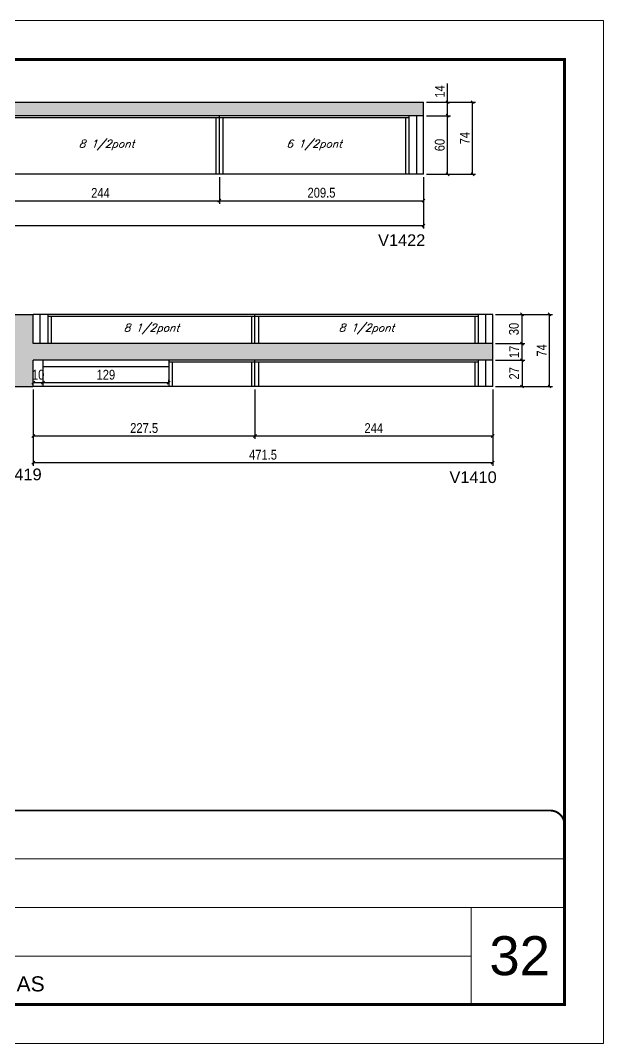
# Model space of a CAD drawing. Extents: x 3309 to 9563, y -2522 to 14608.
# Drawn here: x 8964 to 9563, y 5518 to 6568 of the extents above; entities that cross this region are included whole.
import ezdxf

# ---------------------------------------------------------------- set-up
doc = ezdxf.new("R2010")
doc.units = 0
doc.linetypes.add('CONTINUO', pattern=[0])
doc.linetypes.add('DASHED', pattern=[0.75, 0.5, -0.25])
for name, color, linetype in [('5', 5, 'Continuous'), ('COTA', 241, 'Continuous'), ('Painéis', 200, 'Continuous'), ('SARR_2.2x10', 60, 'Continuous'), ('SARR_2.2x7', 40, 'Continuous'), ('SARR_3.5x7', 81, 'Continuous'), ('texto', 7, 'Continuous')]:
    doc.layers.add(name, color=color, linetype=linetype)
for name, color, linetype, lineweight in [('CARIMBO', 255, 'Continuous', 9), ('Folhas', 255, 'Continuous', 9), ('SARRAFO DE PRESSAO', 251, 'DASHED', 9)]:
    doc.layers.add(name, color=color, linetype=linetype, lineweight=lineweight)
doc.styles.add('ARIAL', font='arial.ttf')
doc.styles.add('COTA TECNICA', font='techl___.ttf', dxfattribs={"height": 10})
doc.styles.add('Romans', font='romans.shx')
doc.styles.get("Standard").update_dxf_attribs({"font": 'arial.ttf'})
doc.dimstyles.new('PAINEL', dxfattribs={"dimtxt": 10, "dimasz": 3, "dimexe": 3, "dimexo": 3, "dimgap": 3, "dimtad": 1, "dimdec": 1, "dimzin": 12, "dimdsep": 46, "dimtxsty": 'COTA TECNICA', "dimblk1": 'OBLIQUE', "dimblk2": 'OBLIQUE', "dimsah": 1, "dimcen": 0.9, "dimclrd": 4, "dimclre": 4, "dimclrt": 240, "dimadec": 1, "dimazin": 3, "dimtfac": 1, "dimtdec": 1, "dimtmove": 0, "dimatfit": 3, "dimfxl": 1, "dimtolj": 1, "dimtzin": 12, "dimarcsym": 0})

# ---------------------------------------------------------------- blocks, each defined once
blk = doc.blocks.new('9999999999')
at = {"color": 30, "linetype": 'CONTINUO'}
for p, q in [((98564.6, 34379.6), (99584, 34379.6)), ((98564.6, 34329.8), (99488, 34329.8)), ((99584, 34329.8), (99488, 34329.8)), ((99488, 34329.8), (99488, 34230.2)), ((98564.6, 34280), (99488, 34280))]:
    blk.add_line(p, q, dxfattribs=at)
at = {"color": 30, "linetype": 'CONTINUO', "const_width": 2}
blk.add_lwpolyline([(99584, 34230.2), (99584, 34414.4, 0.414214), (99569, 34429.4), (98229, 34429.4, 0.414214), (98214, 34414.4), (98214, 34245.2, 0.414214), (98229, 34230.2), (99584, 34230.2)], format="xyb", dxfattribs=at)
at = {"layer": 'Folhas'}
blk.add_lwpolyline([(98139, 34190.2), (99624, 34190.2), (99624, 35240.2), (98139, 35240.2)], close=True, dxfattribs=at)
at = {"layer": 'Folhas', "color": 30, "const_width": 3}
blk.add_lwpolyline([(98214, 34230.2), (99584, 34230.2), (99584, 35200.2), (98214, 35200.2)], close=True, dxfattribs=at)
at = {"color": 7, "linetype": 'Continuous', "ltscale": 5, "style": 'ARIAL'}
blk.add_text('LATERAIS DE VIGAS', height=15.483, dxfattribs=at).set_placement((98837.7, 34243.7))
blk = doc.blocks.new('_Oblique')
at = {"color": 0, "linetype": 'ByBlock', "lineweight": -2}
blk.add_line((-0.5, -0.5), (0.5, 0.5), dxfattribs=at)
blk = doc.blocks.new('*D2598')
at = {"layer": 'COTA', "color": 4, "lineweight": -2, "transparency": 16777216}
for p, q in [((9168.6, 6407), (9168.6, 6379.8)), ((9378.1, 6407), (9378.1, 6379.8)), ((9168.6, 6382.8), (9378.1, 6382.8))]:
    blk.add_line(p, q, dxfattribs=at)
at = {"layer": 'Defpoints', "color": 0, "transparency": 16777216}
for p in [(9168.6, 6410, 0), (9378.1, 6410, 0), (9378.1, 6382.8)]:
    blk.add_point(p, dxfattribs=at)
at = {"layer": 'COTA', "color": 4, "lineweight": -2, "transparency": 16777216, "xscale": 3, "yscale": 3, "zscale": 3, "rotation": 180}
blk.add_blockref('_Oblique', (9168.6, 6382.8), dxfattribs=at)
at = {"layer": 'COTA', "color": 4, "lineweight": -2, "transparency": 16777216, "xscale": 3, "yscale": 3, "zscale": 3}
blk.add_blockref('_Oblique', (9378.1, 6382.8), dxfattribs=at)
at = {"layer": 'COTA', "color": 240, "transparency": 16777216, "insert": (9273.4, 6391), "char_height": 10, "attachment_point": 5, "style": 'COTA TECNICA'}
blk.add_mtext('\\A1;209.5', dxfattribs=at)
blk = doc.blocks.new('*D2599')
at = {"layer": 'COTA', "color": 4, "lineweight": -2, "transparency": 16777216}
for p, q in [((8436.6, 6407), (8436.6, 6354.2)), ((9378.1, 6407), (9378.1, 6354.2)), ((9378.1, 6357.2), (8436.6, 6357.2))]:
    blk.add_line(p, q, dxfattribs=at)
at = {"layer": 'Defpoints', "color": 0, "transparency": 16777216}
for p in [(8436.6, 6410, 0), (9378.1, 6410, 0), (8436.6, 6357.2)]:
    blk.add_point(p, dxfattribs=at)
at = {"layer": 'COTA', "color": 4, "lineweight": -2, "transparency": 16777216, "xscale": 3, "yscale": 3, "zscale": 3, "rotation": 180}
blk.add_blockref('_Oblique', (8436.6, 6357.2), dxfattribs=at)
at = {"layer": 'COTA', "color": 4, "lineweight": -2, "transparency": 16777216, "xscale": 3, "yscale": 3, "zscale": 3}
blk.add_blockref('_Oblique', (9378.1, 6357.2), dxfattribs=at)
at = {"layer": 'COTA', "color": 240, "transparency": 16777216, "insert": (8907.4, 6365.3), "char_height": 10, "attachment_point": 5, "style": 'COTA TECNICA'}
blk.add_mtext('\\A1;941.5', dxfattribs=at)
blk = doc.blocks.new('*D2601')
at = {"layer": 'COTA', "color": 4, "lineweight": -2, "transparency": 16777216}
for p, q in [((9381.1, 6470), (9405.9, 6470)), ((9402.9, 6410), (9402.9, 6470)), ((9381.1, 6410), (9405.9, 6410))]:
    blk.add_line(p, q, dxfattribs=at)
at = {"layer": 'Defpoints', "color": 0, "transparency": 16777216}
for p in [(9378.1, 6470), (9402.9, 6470), (9378.1, 6410)]:
    blk.add_point(p, dxfattribs=at)
at = {"layer": 'COTA', "color": 4, "lineweight": -2, "transparency": 16777216, "xscale": 3, "yscale": 3, "zscale": 3}
for p, rotation in [((9402.9, 6470), 90), ((9402.9, 6410), 270)]:
    blk.add_blockref('_Oblique', p, dxfattribs=dict(at, rotation=rotation))
at = {"layer": 'COTA', "color": 240, "transparency": 16777216, "insert": (9394.8, 6440), "char_height": 10, "attachment_point": 5, "rotation": 90, "style": 'COTA TECNICA'}
blk.add_mtext('\\A1;60', dxfattribs=at)
blk = doc.blocks.new('*D2602')
at = {"layer": 'COTA', "color": 4, "lineweight": -2, "transparency": 16777216}
for p, q in [((9402.9, 6484), (9402.9, 6503.1)), ((9381.1, 6484), (9405.9, 6484)), ((9402.9, 6470), (9402.9, 6484)), ((9381.1, 6470), (9405.9, 6470))]:
    blk.add_line(p, q, dxfattribs=at)
at = {"layer": 'Defpoints', "color": 0, "transparency": 16777216}
for p in [(9378.1, 6484), (9402.9, 6484), (9378.1, 6470)]:
    blk.add_point(p, dxfattribs=at)
at = {"layer": 'COTA', "color": 4, "lineweight": -2, "transparency": 16777216, "xscale": 3, "yscale": 3, "zscale": 3}
for p, rotation in [((9402.9, 6484), 90), ((9402.9, 6470), 270)]:
    blk.add_blockref('_Oblique', p, dxfattribs=dict(at, rotation=rotation))
at = {"layer": 'COTA', "color": 240, "transparency": 16777216, "insert": (9394.8, 6495), "char_height": 10, "attachment_point": 5, "rotation": 90, "style": 'COTA TECNICA'}
blk.add_mtext('\\A1;14', dxfattribs=at)
blk = doc.blocks.new('*D2603')
at = {"layer": 'COTA', "color": 4, "lineweight": -2, "transparency": 16777216}
for p, q in [((9381.1, 6484), (9431.5, 6484)), ((9428.5, 6410), (9428.5, 6484)), ((9381.1, 6410), (9431.5, 6410))]:
    blk.add_line(p, q, dxfattribs=at)
at = {"layer": 'Defpoints', "color": 0, "transparency": 16777216}
for p in [(9378.1, 6484), (9428.5, 6484), (9378.1, 6410)]:
    blk.add_point(p, dxfattribs=at)
at = {"layer": 'COTA', "color": 4, "lineweight": -2, "transparency": 16777216, "xscale": 3, "yscale": 3, "zscale": 3}
for p, rotation in [((9428.5, 6484), 90), ((9428.5, 6410), 270)]:
    blk.add_blockref('_Oblique', p, dxfattribs=dict(at, rotation=rotation))
at = {"layer": 'COTA', "color": 240, "transparency": 16777216, "insert": (9420.4, 6447), "char_height": 10, "attachment_point": 5, "rotation": 90, "style": 'COTA TECNICA'}
blk.add_mtext('\\A1;74', dxfattribs=at)
blk = doc.blocks.new('*D2600')
at = {"layer": 'COTA', "color": 4, "lineweight": -2, "transparency": 16777216}
for p, q in [((8924.6, 6407), (8924.6, 6379.8)), ((9168.6, 6407), (9168.6, 6379.8)), ((8924.6, 6382.8), (9168.6, 6382.8))]:
    blk.add_line(p, q, dxfattribs=at)
at = {"layer": 'Defpoints', "color": 0, "transparency": 16777216}
for p in [(8924.6, 6410, 0), (9168.6, 6410, 0), (9168.6, 6382.8)]:
    blk.add_point(p, dxfattribs=at)
at = {"layer": 'COTA', "color": 4, "lineweight": -2, "transparency": 16777216, "xscale": 3, "yscale": 3, "zscale": 3, "rotation": 180}
blk.add_blockref('_Oblique', (8924.6, 6382.8), dxfattribs=at)
at = {"layer": 'COTA', "color": 4, "lineweight": -2, "transparency": 16777216, "xscale": 3, "yscale": 3, "zscale": 3}
blk.add_blockref('_Oblique', (9168.6, 6382.8), dxfattribs=at)
at = {"layer": 'COTA', "color": 240, "transparency": 16777216, "insert": (9046.6, 6390.9), "char_height": 10, "attachment_point": 5, "style": 'COTA TECNICA'}
blk.add_mtext('\\A1;244', dxfattribs=at)
blk = doc.blocks.new('*D2612')
at = {"layer": 'COTA', "color": 4, "linetype": 'ByBlock', "lineweight": -2, "transparency": 16777216}
for p, q in [((8977.6, 6189.2), (8977.6, 6110.9)), ((9449.1, 6189.2), (9449.1, 6110.9)), ((9449.1, 6113.9), (8977.6, 6113.9))]:
    blk.add_line(p, q, dxfattribs=at)
at = {"layer": 'Defpoints', "color": 0, "linetype": 'ByBlock', "transparency": 16777216}
for p in [(8977.6, 6192.2), (9449.1, 6192.2), (8977.6, 6113.9)]:
    blk.add_point(p, dxfattribs=at)
at = {"layer": 'COTA', "color": 4, "linetype": 'ByBlock', "lineweight": -2, "transparency": 16777216, "xscale": 3, "yscale": 3, "zscale": 3, "rotation": 180}
blk.add_blockref('_Oblique', (8977.6, 6113.9), dxfattribs=at)
at = {"layer": 'COTA', "color": 4, "linetype": 'ByBlock', "lineweight": -2, "transparency": 16777216, "xscale": 3, "yscale": 3, "zscale": 3}
blk.add_blockref('_Oblique', (9449.1, 6113.9), dxfattribs=at)
at = {"layer": 'COTA', "color": 240, "linetype": 'ByBlock', "transparency": 16777216, "insert": (9213.4, 6122.1), "char_height": 10, "attachment_point": 5, "style": 'COTA TECNICA'}
blk.add_mtext('\\A1;471.5', dxfattribs=at)
blk = doc.blocks.new('*D2613')
at = {"layer": 'COTA', "color": 4, "lineweight": -2, "transparency": 16777216}
for p, q in [((8977.6, 6189.2), (8977.6, 6138.4)), ((9205.1, 6189.2), (9205.1, 6138.4)), ((8977.6, 6141.4), (9205.1, 6141.4))]:
    blk.add_line(p, q, dxfattribs=at)
at = {"layer": 'Defpoints', "color": 0, "transparency": 16777216}
for p in [(8977.6, 6192.2), (9205.1, 6192.2), (9205.1, 6141.4)]:
    blk.add_point(p, dxfattribs=at)
at = {"layer": 'COTA', "color": 4, "lineweight": -2, "transparency": 16777216, "xscale": 3, "yscale": 3, "zscale": 3, "rotation": 180}
blk.add_blockref('_Oblique', (8977.6, 6141.4), dxfattribs=at)
at = {"layer": 'COTA', "color": 4, "lineweight": -2, "transparency": 16777216, "xscale": 3, "yscale": 3, "zscale": 3}
blk.add_blockref('_Oblique', (9205.1, 6141.4), dxfattribs=at)
at = {"layer": 'COTA', "color": 240, "transparency": 16777216, "insert": (9091.4, 6149.5), "char_height": 10, "attachment_point": 5, "style": 'COTA TECNICA'}
blk.add_mtext('\\A1;227.5', dxfattribs=at)
blk = doc.blocks.new('*D2614')
at = {"layer": 'COTA', "color": 4, "lineweight": -2, "transparency": 16777216}
for p, q in [((9205.1, 6189.2), (9205.1, 6138.4)), ((9449.1, 6189.2), (9449.1, 6138.4)), ((9205.1, 6141.4), (9449.1, 6141.4))]:
    blk.add_line(p, q, dxfattribs=at)
at = {"layer": 'Defpoints', "color": 0, "transparency": 16777216}
for p in [(9205.1, 6192.2), (9449.1, 6192.2), (9449.1, 6141.4)]:
    blk.add_point(p, dxfattribs=at)
at = {"layer": 'COTA', "color": 4, "lineweight": -2, "transparency": 16777216, "xscale": 3, "yscale": 3, "zscale": 3, "rotation": 180}
blk.add_blockref('_Oblique', (9205.1, 6141.4), dxfattribs=at)
at = {"layer": 'COTA', "color": 4, "lineweight": -2, "transparency": 16777216, "xscale": 3, "yscale": 3, "zscale": 3}
blk.add_blockref('_Oblique', (9449.1, 6141.4), dxfattribs=at)
at = {"layer": 'COTA', "color": 240, "transparency": 16777216, "insert": (9327.1, 6149.5), "char_height": 10, "attachment_point": 5, "style": 'COTA TECNICA'}
blk.add_mtext('\\A1;244', dxfattribs=at)
blk = doc.blocks.new('*D2616')
at = {"layer": 'COTA', "color": 4, "lineweight": -2, "transparency": 16777216}
for p, q in [((9452.1, 6219.2), (9482.2, 6219.2)), ((9479.2, 6219.2), (9479.2, 6192.2)), ((9452.1, 6192.2), (9482.2, 6192.2))]:
    blk.add_line(p, q, dxfattribs=at)
at = {"layer": 'Defpoints', "color": 0, "transparency": 16777216}
for p in [(9449.1, 6219.2, 0), (9449.1, 6192.2, 0), (9479.2, 6192.2)]:
    blk.add_point(p, dxfattribs=at)
at = {"layer": 'COTA', "color": 4, "lineweight": -2, "transparency": 16777216, "xscale": 3, "yscale": 3, "zscale": 3}
for p, rotation in [((9479.2, 6219.2), 90), ((9479.2, 6192.2), 270)]:
    blk.add_blockref('_Oblique', p, dxfattribs=dict(at, rotation=rotation))
at = {"layer": 'COTA', "color": 240, "transparency": 16777216, "insert": (9471.1, 6205.7), "char_height": 10, "attachment_point": 5, "rotation": 90, "style": 'COTA TECNICA'}
blk.add_mtext('\\A1;27', dxfattribs=at)
blk = doc.blocks.new('*D2617')
at = {"layer": 'COTA', "color": 4, "lineweight": -2, "transparency": 16777216}
for p, q in [((9452.1, 6236.2), (9482.2, 6236.2)), ((9479.2, 6219.2), (9479.2, 6236.2)), ((9452.1, 6219.2), (9482.2, 6219.2))]:
    blk.add_line(p, q, dxfattribs=at)
at = {"layer": 'Defpoints', "color": 0, "transparency": 16777216}
for p in [(9449.1, 6236.2, 0), (9479.2, 6236.2), (9449.1, 6219.2, 0)]:
    blk.add_point(p, dxfattribs=at)
at = {"layer": 'COTA', "color": 4, "lineweight": -2, "transparency": 16777216, "xscale": 3, "yscale": 3, "zscale": 3}
for p, rotation in [((9479.2, 6236.2), 90), ((9479.2, 6219.2), 270)]:
    blk.add_blockref('_Oblique', p, dxfattribs=dict(at, rotation=rotation))
at = {"layer": 'COTA', "color": 240, "transparency": 16777216, "insert": (9471.1, 6227.7), "char_height": 10, "attachment_point": 5, "rotation": 90, "style": 'COTA TECNICA'}
blk.add_mtext('\\A1;17', dxfattribs=at)
blk = doc.blocks.new('*D2618')
at = {"layer": 'COTA', "color": 4, "lineweight": -2, "transparency": 16777216}
for p, q in [((9452.1, 6266.2), (9482.2, 6266.2)), ((9479.2, 6236.2), (9479.2, 6266.2)), ((9452.1, 6236.2), (9482.2, 6236.2))]:
    blk.add_line(p, q, dxfattribs=at)
at = {"layer": 'Defpoints', "color": 0, "transparency": 16777216}
for p in [(9449.1, 6266.2, 0), (9479.2, 6266.2), (9449.1, 6236.2, 0)]:
    blk.add_point(p, dxfattribs=at)
at = {"layer": 'COTA', "color": 4, "lineweight": -2, "transparency": 16777216, "xscale": 3, "yscale": 3, "zscale": 3}
for p, rotation in [((9479.2, 6266.2), 90), ((9479.2, 6236.2), 270)]:
    blk.add_blockref('_Oblique', p, dxfattribs=dict(at, rotation=rotation))
at = {"layer": 'COTA', "color": 240, "transparency": 16777216, "insert": (9470.9, 6251.2), "char_height": 10, "attachment_point": 5, "rotation": 90, "style": 'COTA TECNICA'}
blk.add_mtext('\\A1;30', dxfattribs=at)
blk = doc.blocks.new('*D2619')
at = {"layer": 'COTA', "color": 4, "lineweight": -2, "transparency": 16777216}
for p, q in [((9452.1, 6266.2), (9510.4, 6266.2)), ((9507.4, 6192.2), (9507.4, 6266.2)), ((9452.1, 6192.2), (9510.4, 6192.2))]:
    blk.add_line(p, q, dxfattribs=at)
at = {"layer": 'Defpoints', "color": 0, "transparency": 16777216}
for p in [(9449.1, 6266.2, 0), (9507.4, 6266.2), (9449.1, 6192.2, 0)]:
    blk.add_point(p, dxfattribs=at)
at = {"layer": 'COTA', "color": 4, "lineweight": -2, "transparency": 16777216, "xscale": 3, "yscale": 3, "zscale": 3}
for p, rotation in [((9507.4, 6266.2), 90), ((9507.4, 6192.2), 270)]:
    blk.add_blockref('_Oblique', p, dxfattribs=dict(at, rotation=rotation))
at = {"layer": 'COTA', "color": 240, "transparency": 16777216, "insert": (9499.4, 6229.2), "char_height": 10, "attachment_point": 5, "rotation": 90, "style": 'COTA TECNICA'}
blk.add_mtext('\\A1;74', dxfattribs=at)
blk = doc.blocks.new('*D2620')
at = {"layer": 'COTA', "color": 4, "lineweight": -2, "transparency": 16777216}
for p, q in [((8977.6, 6195.2), (8977.6, 6199.1)), ((8977.6, 6196.1), (8987.6, 6196.1)), ((8987.6, 6195.2), (8987.6, 6199.1))]:
    blk.add_line(p, q, dxfattribs=at)
at = {"layer": 'Defpoints', "color": 0, "transparency": 16777216}
for p in [(8987.6, 6196.1), (8977.6, 6192.2, 0), (8987.6, 6192.2, 0)]:
    blk.add_point(p, dxfattribs=at)
at = {"layer": 'COTA', "color": 4, "lineweight": -2, "transparency": 16777216, "xscale": 3, "yscale": 3, "zscale": 3, "rotation": 180}
blk.add_blockref('_Oblique', (8977.6, 6196.1), dxfattribs=at)
at = {"layer": 'COTA', "color": 4, "lineweight": -2, "transparency": 16777216, "xscale": 3, "yscale": 3, "zscale": 3}
blk.add_blockref('_Oblique', (8987.6, 6196.1), dxfattribs=at)
at = {"layer": 'COTA', "color": 240, "transparency": 16777216, "insert": (8982.6, 6204.2), "char_height": 10, "attachment_point": 5, "style": 'COTA TECNICA'}
blk.add_mtext('\\A1;10', dxfattribs=at)
blk = doc.blocks.new('*D2621')
at = {"layer": 'COTA', "color": 4, "lineweight": -2, "transparency": 16777216}
for p, q in [((8987.6, 6195.2), (8987.6, 6199.1)), ((8987.6, 6196.1), (9116.6, 6196.1)), ((9116.6, 6195.2), (9116.6, 6199.1))]:
    blk.add_line(p, q, dxfattribs=at)
at = {"layer": 'Defpoints', "color": 0, "transparency": 16777216}
for p in [(9116.6, 6196.1), (8987.6, 6192.2, 0), (9116.6, 6192.2, 0)]:
    blk.add_point(p, dxfattribs=at)
at = {"layer": 'COTA', "color": 4, "lineweight": -2, "transparency": 16777216, "xscale": 3, "yscale": 3, "zscale": 3, "rotation": 180}
blk.add_blockref('_Oblique', (8987.6, 6196.1), dxfattribs=at)
at = {"layer": 'COTA', "color": 4, "lineweight": -2, "transparency": 16777216, "xscale": 3, "yscale": 3, "zscale": 3}
blk.add_blockref('_Oblique', (9116.6, 6196.1), dxfattribs=at)
at = {"layer": 'COTA', "color": 240, "transparency": 16777216, "insert": (9052.1, 6204.2), "char_height": 10, "attachment_point": 5, "style": 'COTA TECNICA'}
blk.add_mtext('\\A1;129', dxfattribs=at)

msp = doc.modelspace()

# ---------------------------------------------------------------- hatches: boundary and pattern name
at = {"layer": 'COTA'}
h = msp.add_hatch(dxfattribs=at)
h.set_pattern_fill('AR-CONC', color=256, scale=0.03)
h.set_pattern_definition([(50, (4694.518, -2883.8544), (5.46554, -0.4781726), [0.5715, -6.2865]), (355, (4694.518, -2883.8544), (-1.0573026, 5.7317054), [0.4572, -5.0292175]), (100.451445, (4694.9734, -2883.894), (4.4082374, 5.2535326), [0.4857003, -5.3427073]), (46.1842, (4694.518, -2882.3304), (8.1323712, -1.26127), [0.85725, -9.42975]), (96.63556, (4695.196, -2882.4355), (7.122124, 7.422784), [0.728551, -8.014068]), (351.18415, (4694.518, -2882.33), (7.122124, 7.422784), [0.685799, -7.543792]), (21, (4695.28, -2882.7114), (4.5484317, -3.067956), [0.5715, -6.2865]), (326, (4695.28, -2882.7114), (1.854061, 5.525639), [0.4572, -5.0292]), (71.451445, (4695.659, -2882.967), (6.4024926, 2.457683), [0.4857003, -5.342698]), (37.5, (4694.518, -2883.8544), (0.0926581, 2.53665117), [0, -4.96824, 0, -5.1054, 0, -5.04825]), (7.5, (4694.518, -2883.8544), (2.0045899, 3.00541724), [0, -2.91084, 0, -4.85394, 0, -1.92405]), (327.5, (4692.8187, -2883.8544), (4.06771786, -0.1718623), [0, -1.905, 0, -5.9436, 0, -7.8867]), (317.5, (4692.0567, -2883.8544), (4.4438754, 0.7627947), [0, -2.4765, 0, -3.94716, 0, -5.6007])])
h.paths.add_polyline_path([(9378.13, 6469.96), (9378.13, 6483.96), (8436.63, 6483.96), (8436.63, 6469.96)])
h = msp.add_hatch(dxfattribs=at)
h.set_pattern_fill('AR-CONC', color=256, scale=0.03)
h.set_pattern_definition([(50, (0, -15.6067), (5.46554, -0.4781726), [0.5715, -6.2865]), (355, (0, -15.607), (-1.0573026, 5.7317054), [0.4572, -5.0292175]), (100.451445, (0.4555, -15.6466), (4.4082374, 5.2535326), [0.4857003, -5.3427073]), (46.1842, (0, -14.083), (8.1323712, -1.26127), [0.85725, -9.42975]), (96.63556, (0.678, -14.188), (7.122124, 7.422784), [0.7285507, -8.014068]), (351.18415, (0, -14.083), (7.122124, 7.422784), [0.685799, -7.543792]), (21, (0.762, -14.4637), (4.5484317, -3.067956), [0.5715, -6.2865]), (326, (0.762, -14.464), (1.8540609, 5.525639), [0.4572, -5.0292]), (71.451445, (1.141, -14.7194), (6.4024926, 2.457683), [0.4857003, -5.342698]), (37.5, (0, -15.6067), (0.0926581, 2.53665117), [0, -4.96824, 0, -5.1054, 0, -5.04825]), (7.5, (0, -15.6067), (2.0045899, 3.00541724), [0, -2.91084, 0, -4.85394, 0, -1.92405]), (327.5, (-1.6993, -15.6067), (4.06771786, -0.17186232), [0, -1.905, 0, -5.9436, 0, -7.8867]), (317.5, (-2.4613, -15.6067), (4.4438754, 0.7627947), [0, -2.4765, 0, -3.94716, 0, -5.6007])])
h.paths.add_polyline_path([(8977.63, 6236.21), (8977.63, 6266.21), (8947.63, 6266.21), (8947.63, 6192.21), (8977.63, 6192.21), (8977.63, 6219.21), (9449.13, 6219.21), (9449.13, 6236.21)])

# ---------------------------------------------------------------- linework, layer by layer
for p, q in [((8436.63, 6483.96), (9378.13, 6483.96)), ((9378.13, 6469.96), (9378.13, 6483.96)), ((8947.63, 6266.21, 0), (8977.63, 6266.21, 0)), ((9449.13, 6219.21, 0), (9449.13, 6236.21, 0)), ((8947.63, 6192.21, 0), (8977.63, 6192.21, 0))]:
    msp.add_line(p, q, dxfattribs=at)
at = {"layer": 'Painéis', "linetype": 'ByBlock'}
for p, q in [((9378.13, 6469.96), (8436.63, 6469.96)), ((9168.63, 6409.96), (9168.63, 6469.96)), ((9378.13, 6409.96), (9378.13, 6469.96)), ((9378.13, 6409.96), (8436.63, 6409.96)), ((9449.13, 6266.21, 0), (8977.63, 6266.21, 0)), ((8977.63, 6236.21, 0), (8977.63, 6266.21, 0)), ((9205.13, 6236.21, 0), (9205.13, 6266.21, 0)), ((9449.13, 6236.21, 0), (9449.13, 6266.21, 0)), ((9449.13, 6236.21, 0), (8977.63, 6236.21, 0)), ((9449.13, 6219.21, 0), (8977.63, 6219.21, 0)), ((8977.63, 6192.21, 0), (8977.63, 6219.21, 0)), ((9205.13, 6192.21, 0), (9205.13, 6219.21, 0)), ((9449.13, 6192.21, 0), (9449.13, 6219.21, 0)), ((9449.13, 6192.21, 0), (8977.63, 6192.21, 0))]:
    msp.add_line(p, q, dxfattribs=at)
at = {"layer": 'SARR_2.2x10', "linetype": 'Continuous'}
msp.add_line((8987.63, 6192.21, 0), (8987.63, 6219.21, 0), dxfattribs=at)
at = {"layer": 'SARR_2.2x7', "linetype": 'Continuous'}
for p, q in [((9371.13, 6409.96), (9371.13, 6469.96)), ((9168.63, 6467.76), (8924.63, 6467.76)), ((9363.13, 6467.76), (9168.63, 6467.76)), ((8984.63, 6236.21, 0), (8984.63, 6266.21, 0)), ((9205.13, 6264.01, 0), (8992.63, 6264.01, 0)), ((9434.13, 6264.01, 0), (9205.13, 6264.01, 0)), ((9442.13, 6236.21, 0), (9442.13, 6266.21, 0)), ((9205.13, 6217.01, 0), (9116.63, 6217.01, 0)), ((9434.13, 6217.01, 0), (9205.13, 6217.01, 0)), ((9442.13, 6192.21, 0), (9442.13, 6219.21, 0)), ((9116.63, 6212.21, 0), (8987.63, 6212.21, 0))]:
    msp.add_line(p, q, dxfattribs=at)
at = {"layer": 'SARR_3.5x7'}
for p, q in [((9363.13, 6469.96), (9363.13, 6409.96)), ((9165.13, 6467.76), (9165.13, 6409.96)), ((9172.13, 6467.76), (9172.13, 6409.96)), ((9359.63, 6467.76), (9359.63, 6409.96)), ((8992.63, 6266.21, 0), (8992.63, 6236.21, 0)), ((8996.13, 6264.01, 0), (8996.13, 6236.21, 0)), ((9201.63, 6264.01, 0), (9201.63, 6236.21, 0)), ((9208.63, 6264.01, 0), (9208.63, 6236.21, 0)), ((9430.63, 6264.01, 0), (9430.63, 6236.21, 0)), ((9434.13, 6266.21, 0), (9434.13, 6236.21, 0)), ((9116.63, 6219.21, 0), (9116.63, 6192.21, 0)), ((9120.13, 6217.01, 0), (9120.13, 6192.21, 0)), ((9201.63, 6217.01, 0), (9201.63, 6192.21, 0)), ((9208.63, 6217.01, 0), (9208.63, 6192.21, 0)), ((9430.63, 6217.01, 0), (9430.63, 6192.21, 0)), ((9434.13, 6219.21, 0), (9434.13, 6192.21, 0))]:
    msp.add_line(p, q, dxfattribs=at)

# ---------------------------------------------------------------- block references
at = {"layer": 'SARRAFO DE PRESSAO', "color": 6, "linetype": 'ByBlock'}
msp.add_blockref('9999999999', (-90061.11, -28672.37), dxfattribs=at)

# ---------------------------------------------------------------- texts
at = {"layer": '5', "linetype": 'Continuous'}
for s, p in [('V1422', (9331.47, 6336.34)), ('V1419', (8937.75, 6095.94, 0)), ('V1410', (9404.76, 6093.1, 0))]:
    msp.add_text(s, height=12, rotation=0.00004, dxfattribs=at).set_placement(p)
at = {"layer": 'CARIMBO', "style": 'ARIAL'}
msp.add_text('32', height=40, dxfattribs=at).set_placement((9445.73, 5587.98))
at = {"layer": 'texto', "color": 2, "char_height": 8, "attachment_point": 5, "style": 'Romans'}
for s, insert in [('{\\Q19;\\C256;8 1/2pont}', (9052.88, 6439.96)), ('{\\Q19;\\C256;6 1/2pont}', (9265.88, 6439.96)), ('{\\Q19;\\C256;8 1/2pont}', (9098.88, 6251.21, 0)), ('{\\Q19;\\C256;8 1/2pont}', (9319.63, 6251.21, 0))]:
    msp.add_mtext(s, dxfattribs=dict(at, insert=insert))

# ---------------------------------------------------------------- dimensions: what is measured, and where the dimension line sits
at = {"layer": 'COTA'}
for base, p1, p2, picture, middle in [((9402.85, 6483.96), (9378.13, 6469.96), (9378.13, 6483.96), '*D2602', (9394.78, 6495.02)), ((9428.48, 6483.96), (9378.13, 6409.96), (9378.13, 6483.96), '*D2603', (9420.41, 6446.96)), ((9402.85, 6469.96), (9378.13, 6409.96), (9378.13, 6469.96), '*D2601', (9394.75, 6439.96)), ((9479.16, 6266.21), (9449.13, 6236.21, 0), (9449.13, 6266.21, 0), '*D2618', (9470.94, 6251.21)), ((9507.43, 6266.21), (9449.13, 6192.21, 0), (9449.13, 6266.21, 0), '*D2619', (9499.36, 6229.21)), ((9479.16, 6236.21), (9449.13, 6219.21, 0), (9449.13, 6236.21, 0), '*D2617', (9471.08, 6227.71)), ((9479.16, 6192.21), (9449.13, 6219.21, 0), (9449.13, 6192.21, 0), '*D2616', (9471.08, 6205.71))]:
    dim = msp.add_linear_dim(base=base, p1=p1, p2=p2, angle=90, dimstyle='PAINEL', dxfattribs=at)
    dim.commit()
    dim.dimension.update_dxf_attribs({"geometry": picture, "text_midpoint": middle})
for base, p1, p2, picture, middle in [((8436.63, 6357.18, 0), (9378.13, 6409.96), (8436.63, 6409.96), '*D2599', (8907.38, 6365.32, 0)), ((9168.63, 6382.84, 0), (8924.63, 6409.96), (9168.63, 6409.96), '*D2600', (9046.63, 6390.92, 0)), ((9378.13, 6382.84, 0), (9168.63, 6409.96), (9378.13, 6409.96), '*D2598', (9273.38, 6390.98, 0)), ((9205.13, 6141.43, 0), (8977.63, 6192.21, 0), (9205.13, 6192.21, 0), '*D2613', (9091.38, 6149.54, 0))]:
    dim = msp.add_linear_dim(base=base, p1=p1, p2=p2, dimstyle='PAINEL', dxfattribs=at)
    dim.commit()
    dim.dimension.update_dxf_attribs({"geometry": picture, "text_midpoint": middle})
dim = msp.add_linear_dim(base=(8987.63, 6196.14), p1=(8977.63, 6192.21, 0), p2=(8987.63, 6192.21, 0), dimstyle='PAINEL', dxfattribs=at)
dim.commit()
dim.dimension.update_dxf_attribs({"geometry": '*D2620', "text_midpoint": (8982.63, 6196.14), "dimtype": 160})
for base, p1, p2, picture, middle in [((9116.63, 6196.14), (8987.63, 6192.21, 0), (9116.63, 6192.21, 0), '*D2621', (9052.13, 6204.23)), ((9449.13, 6141.43, 0), (9205.13, 6192.21, 0), (9449.13, 6192.21, 0), '*D2614', (9327.13, 6149.5, 0))]:
    dim = msp.add_linear_dim(base=base, p1=p1, p2=p2, dimstyle='PAINEL', override={"dimtmove": 1}, dxfattribs=at)
    dim.commit()
    dim.dimension.update_dxf_attribs({"geometry": picture, "text_midpoint": middle})
at = {"layer": 'COTA', "linetype": 'ByBlock'}
dim = msp.add_linear_dim(base=(8977.63, 6113.95, 0), p1=(9449.13, 6192.21, 0), p2=(8977.63, 6192.21, 0), angle=180, dimstyle='PAINEL', dxfattribs=at)
dim.commit()
dim.dimension.update_dxf_attribs({"geometry": '*D2612', "text_midpoint": (9213.38, 6122.06, 0)})

doc.saveas('drawing.dxf')
